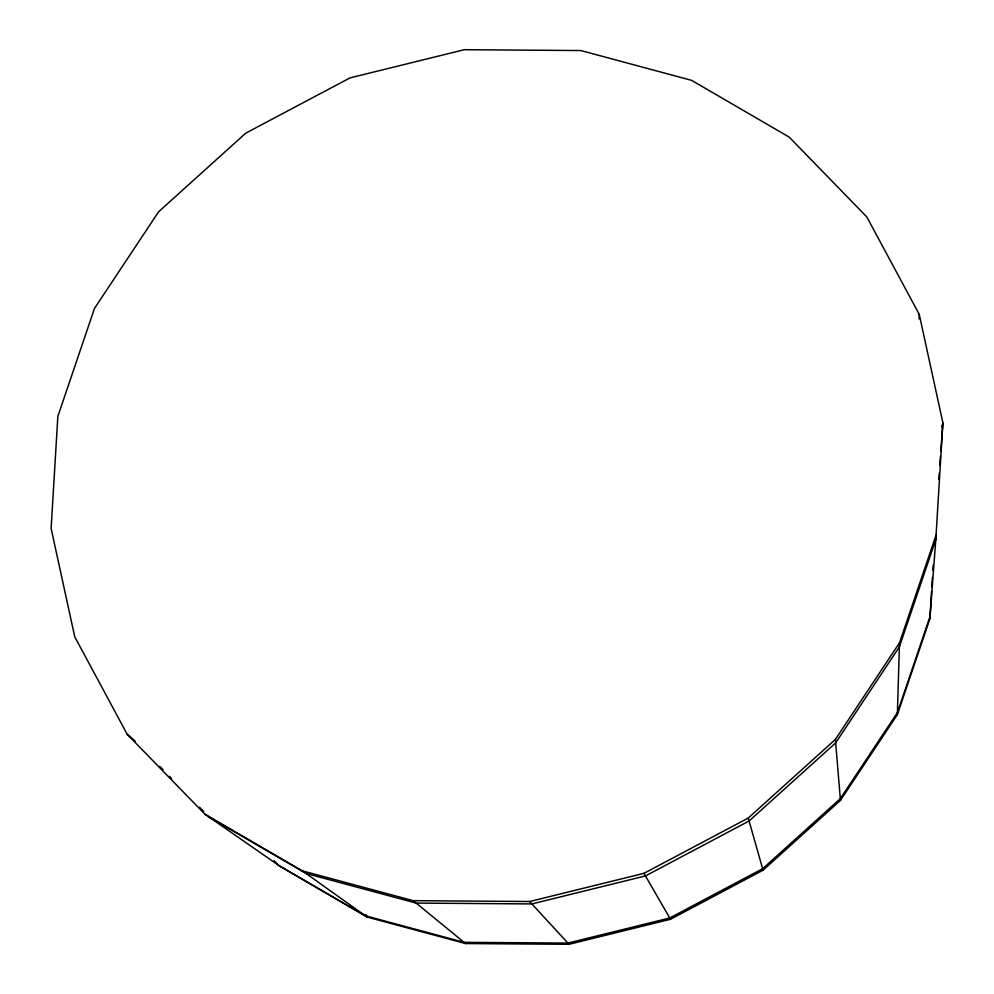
<?xml version="1.0" encoding="UTF-8"?>
<svg xmlns="http://www.w3.org/2000/svg" width="994" height="994" viewBox="0 0 994 994"><rect width="100%" height="100%" fill="white"/><g stroke="black" fill="none" stroke-linecap="round" stroke-linejoin="round"><path stroke-width="1.49" d="M897.346 714.624L899.495 642.832L936.149 534.834L929.899 618.74L897.346 714.624L840.452 800.394L763.069 870.197L670.49 919.276L569.015 944.3L465.565 943.554L367.184 917.077L280.581 866.693L204.814 814.098L127.195 734.28L74.761 636.843L51.116 528.41L57.851 416.374L94.505 308.376L158.605 211.784L245.754 133.159L350.025 77.88L464.322 49.7L580.844 50.545L691.638 80.365L789.186 137.11L866.805 216.928L919.239 314.365L942.884 422.798L935.801 539.58L899.371 646.895L835.681 742.878L749.078 821.007L645.466 875.938L531.902 903.931L416.126 903.086L306.028 873.465L209.1 817.08M919.052 318.987L919.239 314.365M929.899 618.74L931.552 591.206M931.838 587.193L932.384 577.427M932.844 570.295L933.117 565.188M938.783 479.381L939.231 473.181M939.79 465.44L940.461 456.147M940.809 451.5L942.884 422.798M930.073 616.367L897.408 712.599L840.303 798.667L762.646 868.719L669.732 917.984L567.897 943.095L464.074 942.337L365.345 915.772L278.432 865.202L274.108 860.754M204.814 814.098L302.362 870.856L413.156 900.663L529.678 901.508L643.975 873.328L748.246 818.05L835.395 739.424L899.495 642.832M302.362 870.856L367.184 917.077L365.966 914.517M127.195 734.28L135.184 741.077M413.156 900.663L465.565 943.554M159.823 766.411L163.041 769.716M169.465 776.326L171.614 778.526M199.459 807.165L203.745 811.576M529.678 901.508L569.015 944.3M643.975 873.328L670.49 919.276M748.246 818.05L763.069 870.197M941.84 425.27L942.486 428.265M835.395 739.424L840.452 800.394"/></g></svg>
